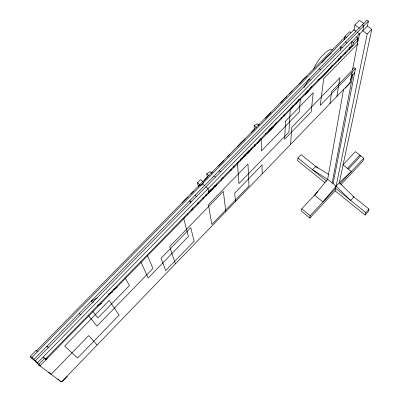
<?xml version="1.0" encoding="UTF-8"?>
<svg xmlns="http://www.w3.org/2000/svg" width="402" height="402" viewBox="0 0 402 402"><rect width="100%" height="100%" fill="white"/><g stroke="black" fill="none" stroke-linecap="round" stroke-linejoin="round"><path stroke-width="0.6" d="M281.31 118.922L281.375 117.178M284.088 116.077L284.169 114.339M290.249 109.726L288.932 132.062L238.974 183.593L237.481 163.735M291.832 108.153L291.907 107.002M290.616 144.383L291.726 127.379L339.951 77.671L336.876 96.415M300.314 99.43L299.299 111.992L261.36 150.986L261.245 139.414M318.098 168.277L301.118 154.659L297.917 158.006L297.681 160.72L324.876 182.624M317.977 191.528L301.796 208.784L301.525 211.181L309.857 218.03L335.137 190.89L367.182 33.984L371.749 29.301L367.388 26.085L368.388 21.125L366.991 20.1L33.728 359.705L35.416 360.971M309.857 218.03L310.188 215.678L335.655 188.357L365.83 212.628L365.086 215.005L335.137 190.89M329.896 103.656L331.73 91.445L352.418 70.079A0.638 0.563 5.7 0 0 352.338 69.285M338.63 60.823L339.017 58.345M340.258 50.34L340.811 46.778L342.213 47.828M340.479 58.757L340.871 56.285M344.449 39.476L344.946 36.406L349.609 31.663L351.001 32.703M214.653 185.307L213.356 188.297L208.673 193.241L208.864 191.387L209.733 190.548M345.087 53.953L345.393 52.114M349.333 49.466L349.76 47.019M350.755 48.265L351.926 41.622L353.328 42.672L352.665 46.371M343.584 89.154L327.67 179.342L314.595 195.131L322.987 201.95L336.112 186.121L339.333 182.674L351.368 171.503L342.986 164.85L355.383 151.634L363.76 158.212L363.046 160.936L340.871 184.734M353.941 30.467L354.921 24.909L359.494 20.261L364.001 23.587M254.803 144.403L254.431 146.408L255.29 145.594M349.609 82.661L349.383 83.887L345.137 88.289M357.303 41.582L357.991 37.904L356.594 36.858M350.162 82.521L352.072 72.4M352.559 69.817L358.157 40.105M350.76 80.179L351.529 76.104M357.403 32.331L359.499 33.889L358.584 38.748L357.76 39.587M332.158 182.945L352.931 74.229M333.112 183.714L355.468 68.596L354.192 67.636L352.519 69.36M371.749 29.301L339.333 182.674L353.861 196.96L350.66 200.427L336.112 186.121L327.67 179.342L312.515 169.744L315.716 166.368L328.796 174.594M260.406 138.504L259.692 140.509L257.265 143.635M238.11 161.825L237.471 163.79M352.891 196.186L369.026 209.125L368.257 211.527L365.086 215.005M240.476 160.715L240.969 158.865L245.652 155.574M313.711 69.084C316.66 61.551 322.042 54.938 328.64 50.285A14.186 3.95 -53.2 0 1 331.424 49.371L332.459 50.114M252.154 147.665L250.707 149.996L247.612 153.644M290.611 109.59L293.204 105.304M303.892 87.646L309.027 79.169L310.424 80.249M332.062 65.25L328.911 69.913L324.685 74.762M276.797 122.424L272.933 127.645M295.872 104.234L299.123 98.877M305.339 94.912L308.269 90.108M280.631 103.183L284.294 98.761L286.882 96.485M248.702 150.725L246.532 153.313L244.024 155.529M299.47 83.958L303.289 79.445L306.897 76.355M321.922 62.622L326.535 57.25L331.489 53.019M182.116 203.055L185.056 199.678L188.066 197.01M218.598 165.951L224.004 160.373M307.359 92.349L308.465 91.013A10.623 2.94 -52.6 0 0 311.525 86.42M265.355 118.354L271.038 112.475M237.522 146.68L241.12 142.665L245.079 139.052M210.502 189.744L211.161 188.98M272.149 126.952L268.636 130.243M365.83 212.628L369.026 209.125M306.178 93.666L306.987 92.792M348.388 169.136L360.78 155.87M339.69 184.031L363.76 158.212M347.444 168.388L359.835 155.132M272.601 128.027L267.591 132.766L265.214 133.941M67.295 376.458L62.049 381.9L61.049 381.156M352.122 72.053L355.468 68.596M351.348 76.159L354.664 72.727M359.031 34.622L367.388 26.085M38.069 351.866L36.145 350.328L30.25 356.323L38.612 364.453L44.511 358.423L46.451 359.956M353.328 42.672L357.991 37.904M45.547 358.996L351.082 46.421M368.388 21.125L35.12 361.061L37.22 362.629M359.499 33.889L37.215 363.096L38.713 364.212M199.286 185.86L197.895 184.679L197.513 182.719L200.588 179.604L203.387 181.96M36.225 351.041L345.097 36.964M190.86 194.04L193.613 191.241M198.251 186.528L199.116 185.644M204.271 180.403L207.311 177.312L206.728 173.739L209.924 171.714L211.784 173.272M211.417 173.136L212.522 172.011M227.12 157.167L229.798 154.443M251.32 132.554L254.255 129.57L254.149 125.59L257.099 123.796L258.958 125.288M258.431 125.323L259.285 124.454M289.621 93.601L292.174 91.008M203.854 182.352L200.779 185.478L197.513 182.719M324.263 75.209L319.806 79.068L317.61 80.068M97.304 305.751L101.726 303.379M93.711 301.842L92.606 302.425L91.209 301.128L97.299 297.932M108.108 294.244L112.545 291.902M113.399 289.485L117.289 287.445M362.378 24.803L363.775 25.834L362.815 30.753L367.182 33.984M354.921 24.909L359.428 28.246M356.006 31.296L353.911 29.743L31.637 357.674L33.768 359.277M59.184 380.181L60.908 381.639A0.714 0.663 -47 0 0 61.878 381.588L350.026 82.777A0.623 0.548 5.8 0 0 349.951 81.998M39.326 364.649A0.784 0.724 -44.6 0 0 39.496 365.363L40.105 366.006L38.376 364.73L60.908 381.639M38.612 364.453L40.607 365.936M344.946 36.406L346.338 37.446M345.509 41.994L346.906 43.039M30.25 356.323L32.723 358.187M319.213 68.787L320.61 69.858M46.516 359.765L43.114 357.066L44.511 358.423M46.004 358.554L46.959 359.313M46.109 358.006L47.084 358.785M297.917 158.006L326.796 181.232M254.149 125.59L256.481 127.469M58.722 379.835L57.662 378.865M301.796 208.784L310.188 215.678M219.155 170.749L220.552 171.915M213.98 176.021L215.382 177.197M206.728 173.739L209.06 175.694M202.452 183.865L204.548 185.634M205.95 186.814L208.055 188.588L208.643 192.141M195.05 195.312L196.452 196.503M191.181 201.874L189.784 200.678L190.302 202.975M48.391 347.439L46.964 346.217L48.361 347.559M79.119 313.449L80.516 314.756M36.145 350.328L37.537 351.675M36.607 361.941L37.296 362.609M97.133 345.027L88.706 335.595L51.546 373.885A0.749 0.693 -45.8 0 1 50.526 373.94L48.868 372.327A0.749 0.693 -45.6 0 1 48.687 372.016M88.736 315.967L96.967 326.097L152.931 268.446L147.554 255.767M92.968 311.64L97.887 317.967L129.399 285.586L125.449 278.39M141.067 262.411L148.207 277.988L188.392 236.522L183.774 218.698M175.388 263.878L169.639 246.647L223.346 191.407L225.818 211.578M184.171 216.949L184.453 218.05M187.176 213.889L187.448 214.99M191.674 209.02L191.955 210.246M192.498 207.749L192.905 209.578M197.779 203.005L198.03 204.216M198.508 202.246L198.744 203.422M203.03 197.618L203.251 198.809M205.995 194.588L206.206 195.789M215.291 185.176L215.557 187.005M216.326 183.955L216.588 185.819M221.391 178.699L221.623 180.543M222.763 177.483L222.909 178.694M230.904 169.162L231.019 170.393M235.466 201.578L234.713 193.171L262.074 164.89L262.149 173.905M233.758 165.609L233.914 167.433M357.921 39.547A0.683 0.593 5.3 0 1 358.006 40.381L40.321 365.518A0.789 0.729 -44.6 0 1 39.245 365.574M357.192 43.411A0.673 0.588 5.3 0 1 357.283 44.24L323.68 78.671L320.243 105.419L351.931 72.656A0.638 0.558 5.7 0 0 352.041 72.109M30.743 356.76A0.789 0.724 -43.6 0 0 30.914 357.478L34.678 360.679A0.779 0.719 -44 0 0 35.396 360.835M285.546 121.123L284.651 139.253L311.158 111.882L313.248 92.696L285.546 121.123M194.086 241.25L165.735 270.611L161.046 258.24L190.769 227.643L194.086 241.25M248.994 185.955L211.844 224.457L208.422 204.678L247.969 164.036L248.994 185.955M119.098 315.103L77.566 358.066L64.702 346.067L109.238 300.394L119.098 315.103"/></g></svg>
